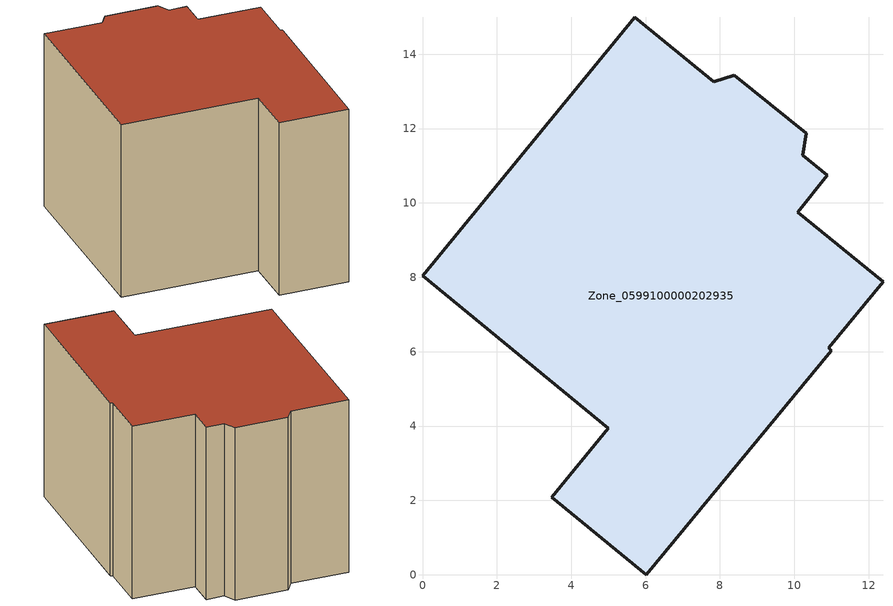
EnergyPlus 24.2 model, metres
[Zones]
Zone_0599100000202935
 floor ground (C_G): 3.47,2.08 4.99,3.94 0,8.04 5.71,14.99 7.83,13.26 8.38,13.44 10.32,11.87 10.22,11.28 10.89,10.74 10.09,9.75 12.38,7.88 10.93,6.1 10.99,6.03 6.01,0 z0
 wall outside (C_F): 4.99,3.94 3.47,2.08 6.01,0 10.99,6.03 10.93,6.1 12.38,7.88 10.09,9.75 10.89,10.74 10.22,11.28 10.32,11.87 8.38,13.44 7.83,13.26 5.71,14.99 0,8.04 4.99,3.94 z0:8.54
 roof outside (C_R): 10.99,6.03 10.93,6.1 12.38,7.88 10.09,9.75 10.89,10.74 10.22,11.28 10.32,11.87 8.38,13.44 7.83,13.26 5.71,14.99 0,8.04 4.99,3.94 3.47,2.08 6.01,0 z8.54
[BUILDING]
Pand.0599100000202935: North Axis=0; Terrain=City; Loads Convergence Tolerance Value=0.04; Temperature Convergence Tolerance Value=0.4; Solar Distribution=FullExterior; Maximum Number of Warmup Days=25; Minimum Number of Warmup Days=1
[Site:Location]
Rotterdam.The.Hague.AP_ZH_NLD Design_Conditions: Latitude=51.96; Longitude=4.45; Time Zone=1; Elevation=-4.5
[SITE:GROUNDTEMPERATURE:BUILDINGSURFACE]
18, 18, 18, 18, 18, 18, 18, 18, 18, 18, 18, 18
[MATERIAL] Thermal Absorptance=0.9; Solar Absorptance=0.7; Visible Absorptance=0.7
Name | Roughness | Thickness | Conductivity | Density | Specific Heat
G.TC.1946-1964 | MediumSmooth | 0.15 | 1 | 540 | 1210
F.TC.1946-1964 | Rough | 0.3 | 0.857143 | 1920 | 840
R.TC.1946-1964 | MediumRough | 0.2 | 0.235294 | 1500 | 1000
[CONSTRUCTION]
C_G: G.TC.1946-1964
C_F: F.TC.1946-1964
C_R: R.TC.1946-1964
[ZONE]
Zone_0599100000202935: Type=1; Multiplier=1; Ceiling Height=Autocalculate; Volume=Autocalculate; Floor Area=autocalculate; Part of Total Floor Area=Yes
[ZONEINFILTRATION:DESIGNFLOWRATE]
Infil_Zone_0599100000202935: Zone or ZoneList or Space or SpaceList=Zone_0599100000202935; Schedule=AlwaysOn; Design Flow Rate Calculation Method=Flow/Area; Flow Rate per Floor Area=0.003; Constant Term Coefficient=1; Temperature Term Coefficient=0; Velocity Term Coefficient=0; Velocity Squared Term Coefficient=0
[HVACTEMPLATE:ZONE:IDEALLOADSAIRSYSTEM]
Zone_0599100000202935: Maximum Heating Supply Air Temperature=50; Minimum Cooling Supply Air Temperature=13; Maximum Heating Supply Air Humidity Ratio=0.0156; Minimum Cooling Supply Air Humidity Ratio=0.0077; Heating Limit=NoLimit; Cooling Limit=NoLimit; Dehumidification Control Type=ConstantSensibleHeatRatio; Cooling Sensible Heat Ratio=0.7; Dehumidification Setpoint=60; Humidification Control Type=None; Humidification Setpoint=30; Outdoor Air Method=None; Outdoor Air Flow Rate per Person=0.00944; Outdoor Air Flow Rate per Zone Floor Area=0; Outdoor Air Flow Rate per Zone=0; Demand Controlled Ventilation Type=None; Outdoor Air Economizer Type=NoEconomizer; Heat Recovery Type=None; Sensible Heat Recovery Effectiveness=0.7; Latent Heat Recovery Effectiveness=0.65
[ZONECONTROL:THERMOSTAT]
ThermostatControl_Zone_0599100000202935: Zone or ZoneList=Zone_0599100000202935; Control Type Schedule=DualSetpointControlType; Control 1=Thermostat_Zone_0599100000202935; Temperature Difference Between Cutout And Setpoint=0
[THERMOSTATSETPOINT:DUALSETPOINT]
Thermostat_Zone_0599100000202935: Heating Setpoint Temperature Schedule=HeatingSetpoint_Zone_0599100000202935; Cooling Setpoint Temperature Schedule=CoolingSetpoint_Zone_0599100000202935
[SCHEDULE:COMPACT]
HeatingSetpoint_Zone_0599100000202935: Through: 12/31, For: AllDays, Until: 24:00, 21
CoolingSetpoint_Zone_0599100000202935: Through: 12/31, For: AllDays, Until: 24:00, 24
DualSetpointControlType: Through: 12/31, For: AllDays, Until: 24:00, 4
AlwaysOn: Through: 12/31, For: AllDays, Until: 24:00, 1
